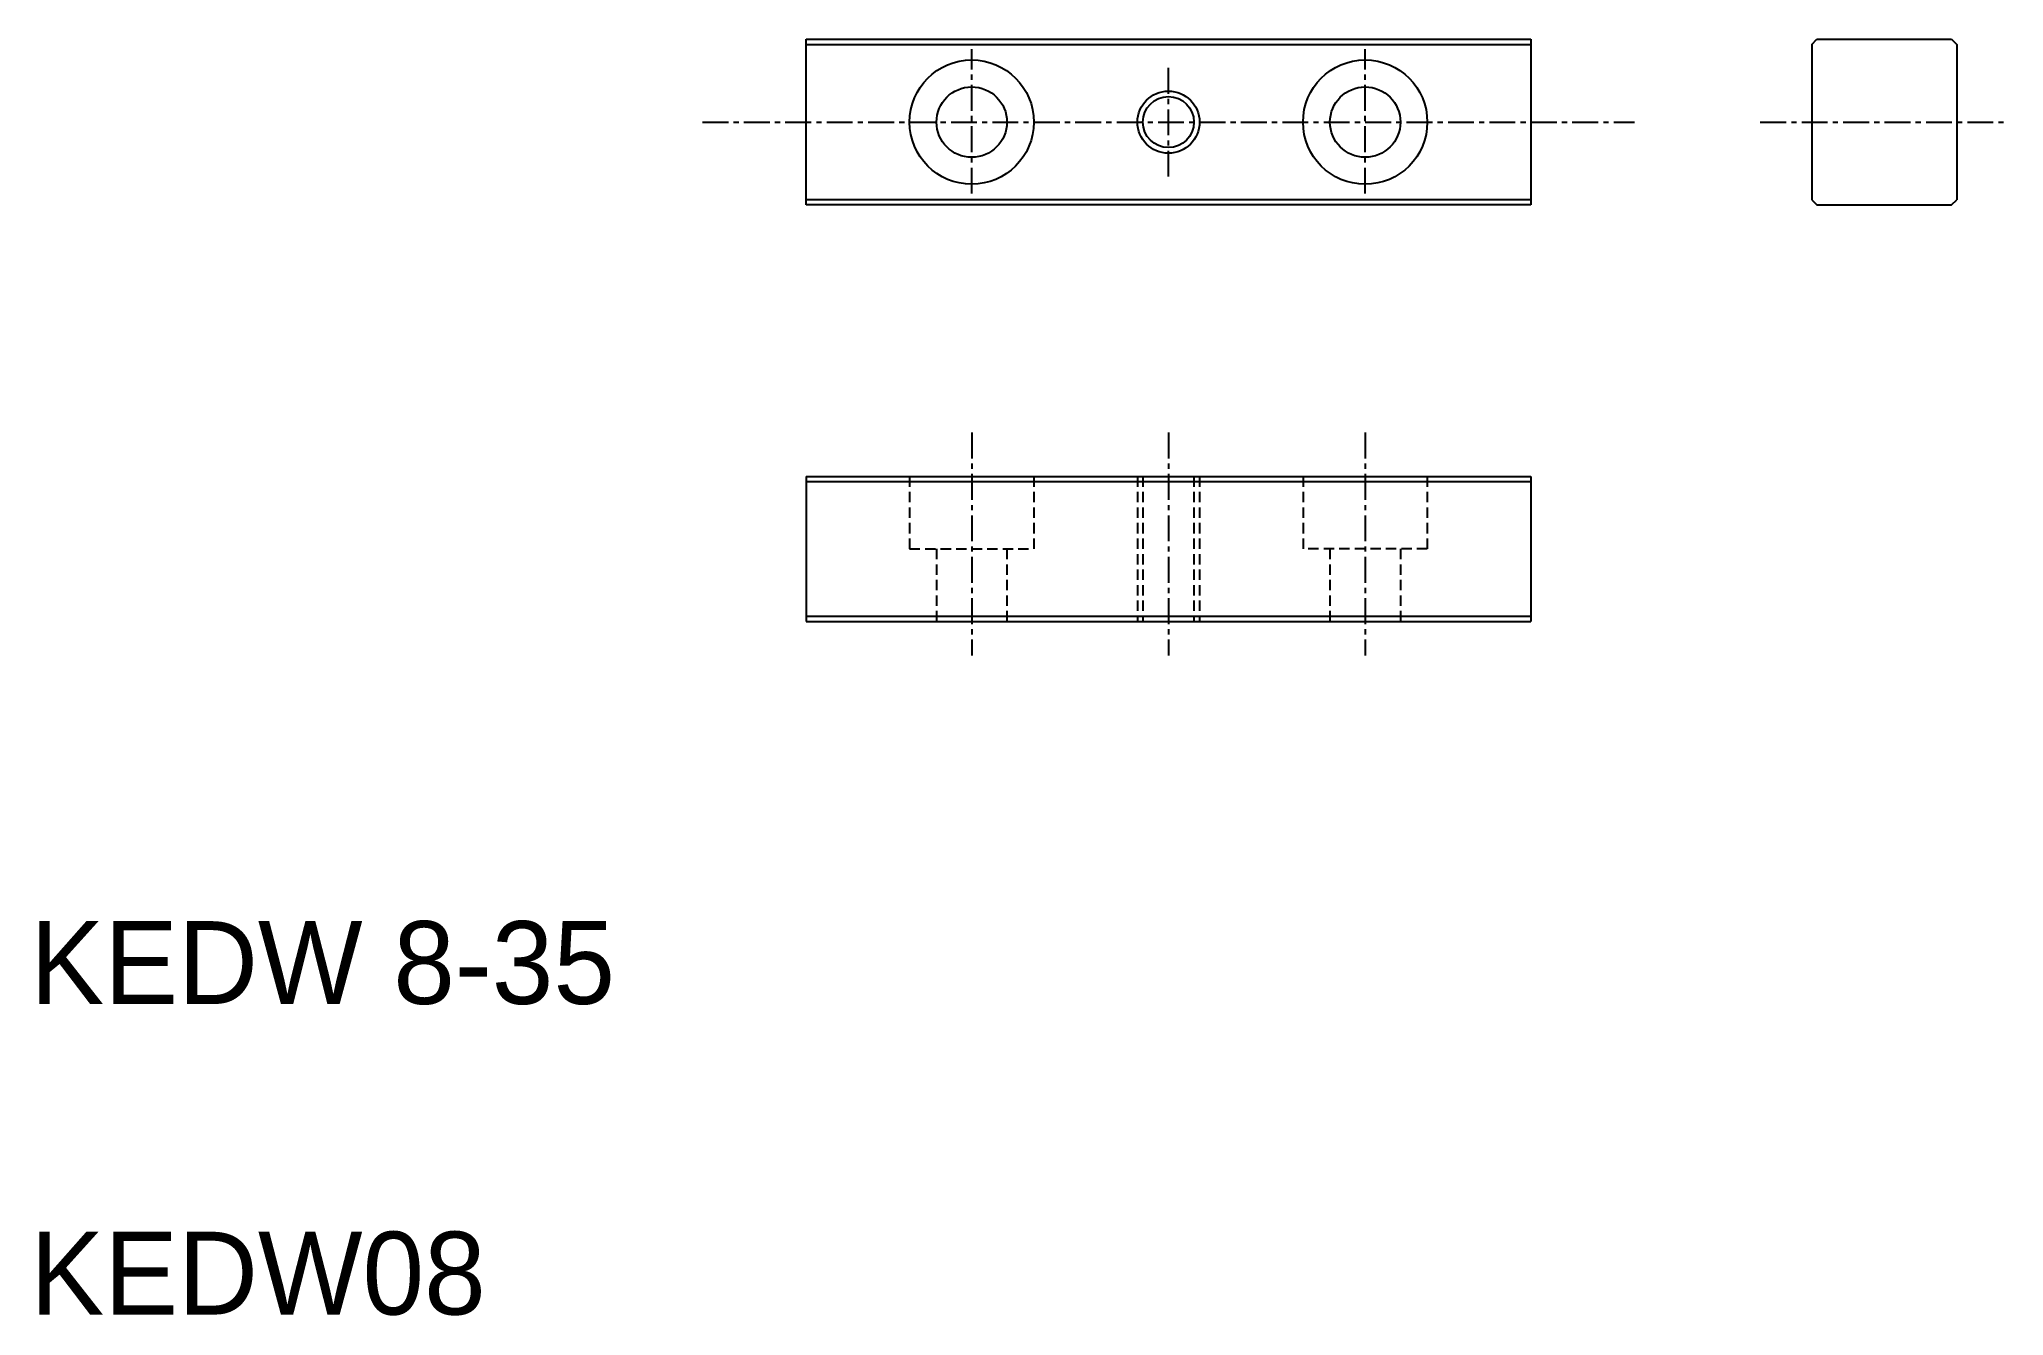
# Model space of a CAD drawing. Extents: x 10.4 to 105.3, y 9.9 to 71.6.
import ezdxf

# ---------------------------------------------------------------- set-up
doc = ezdxf.new("R2010")
doc.units = 0
doc.linetypes.add('CENTER', pattern=[2, 1.25, -0.25, 0.25, -0.25])
doc.linetypes.add('DASHED', pattern=[0.75, 0.5, -0.25])
doc.layers.get('0').update_dxf_attribs({"linetype": 'CONTINUOUS'})
doc.layers.add('CENTER', color=1, linetype='CENTER')

msp = doc.modelspace()

# ---------------------------------------------------------------- linework, layer by layer
at = {"color": 7, "linetype": 'CONTINUOUS'}
for p, q in [((47.464, 71.589), (82.464, 71.589)), ((47.464, 63.589), (47.464, 71.589)), ((82.464, 71.589), (82.464, 63.589)), ((96.026, 71.339), (96.276, 71.589)), ((96.026, 71.339), (96.026, 63.839)), ((96.276, 71.589), (102.776, 71.589)), ((102.776, 71.589), (103.026, 71.339)), ((103.026, 71.339), (103.026, 63.839)), ((82.464, 63.589), (47.464, 63.589)), ((96.026, 63.839), (96.276, 63.589)), ((96.276, 63.589), (102.776, 63.589)), ((102.776, 63.589), (103.026, 63.839)), ((47.464, 50.478), (82.464, 50.478)), ((47.464, 50.478), (47.464, 43.478)), ((82.464, 50.478), (82.464, 43.478)), ((82.464, 48.728), (82.464, 48.728)), ((82.464, 46.978), (82.464, 46.978)), ((47.464, 43.478), (82.464, 43.478))]:
    msp.add_line(p, q, dxfattribs=at)
at = {"color": 3, "linetype": 'CONTINUOUS'}
for p, q in [((47.464, 71.339), (82.464, 71.339)), ((82.464, 63.839), (47.464, 63.839)), ((47.464, 50.228), (82.464, 50.228)), ((47.464, 43.728), (82.464, 43.728))]:
    msp.add_line(p, q, dxfattribs=at)
at = {"color": 3, "linetype": 'DASHED'}
for p, q in [((52.464, 50.478), (52.464, 46.978)), ((58.464, 50.478), (58.464, 46.978)), ((63.464, 50.478), (63.464, 43.478)), ((63.734, 50.478), (63.734, 43.478)), ((66.193, 50.478), (66.193, 43.478)), ((66.464, 50.478), (66.464, 43.478)), ((71.464, 50.478), (71.464, 46.978)), ((77.464, 50.478), (77.464, 46.978)), ((52.464, 46.978), (58.464, 46.978)), ((53.764, 46.978), (53.764, 43.478)), ((57.164, 46.978), (57.164, 43.478)), ((77.464, 46.978), (71.464, 46.978)), ((72.764, 46.978), (72.764, 43.478)), ((76.164, 46.978), (76.164, 43.478))]:
    msp.add_line(p, q, dxfattribs=at)
at = {"color": 7, "linetype": 'CONTINUOUS'}
for centre, radius in [((55.464, 67.589), 3), ((74.464, 67.589), 3), ((55.464, 67.589), 1.7), ((74.464, 67.589), 1.7), ((64.964, 67.589), 1.23)]:
    msp.add_circle(centre, radius, dxfattribs=at)
at = {"color": 3, "linetype": 'CONTINUOUS'}
msp.add_circle((64.964, 67.589), 1.5, dxfattribs=at)
at = {"layer": 'CENTER', "color": 1, "linetype": 'CENTER'}
for p, q in [((55.464, 64.137), (55.464, 71.116)), ((64.964, 64.955), (64.964, 70.298)), ((74.464, 64.137), (74.464, 71.116)), ((42.464, 67.589), (87.464, 67.589)), ((93.545, 67.589), (105.298, 67.589)), ((55.464, 52.596), (55.464, 41.821)), ((64.964, 52.596), (64.964, 41.821)), ((74.464, 52.596), (74.464, 41.821))]:
    msp.add_line(p, q, dxfattribs=at)

# ---------------------------------------------------------------- texts
at = {"color": 7, "linetype": 'CONTINUOUS'}
for s, p in [('KEDW 8-35', (10, 25)), ('KEDW08', (10, 10))]:
    msp.add_text(s, height=4, dxfattribs=at).set_placement(p)

doc.saveas('drawing.dxf')
